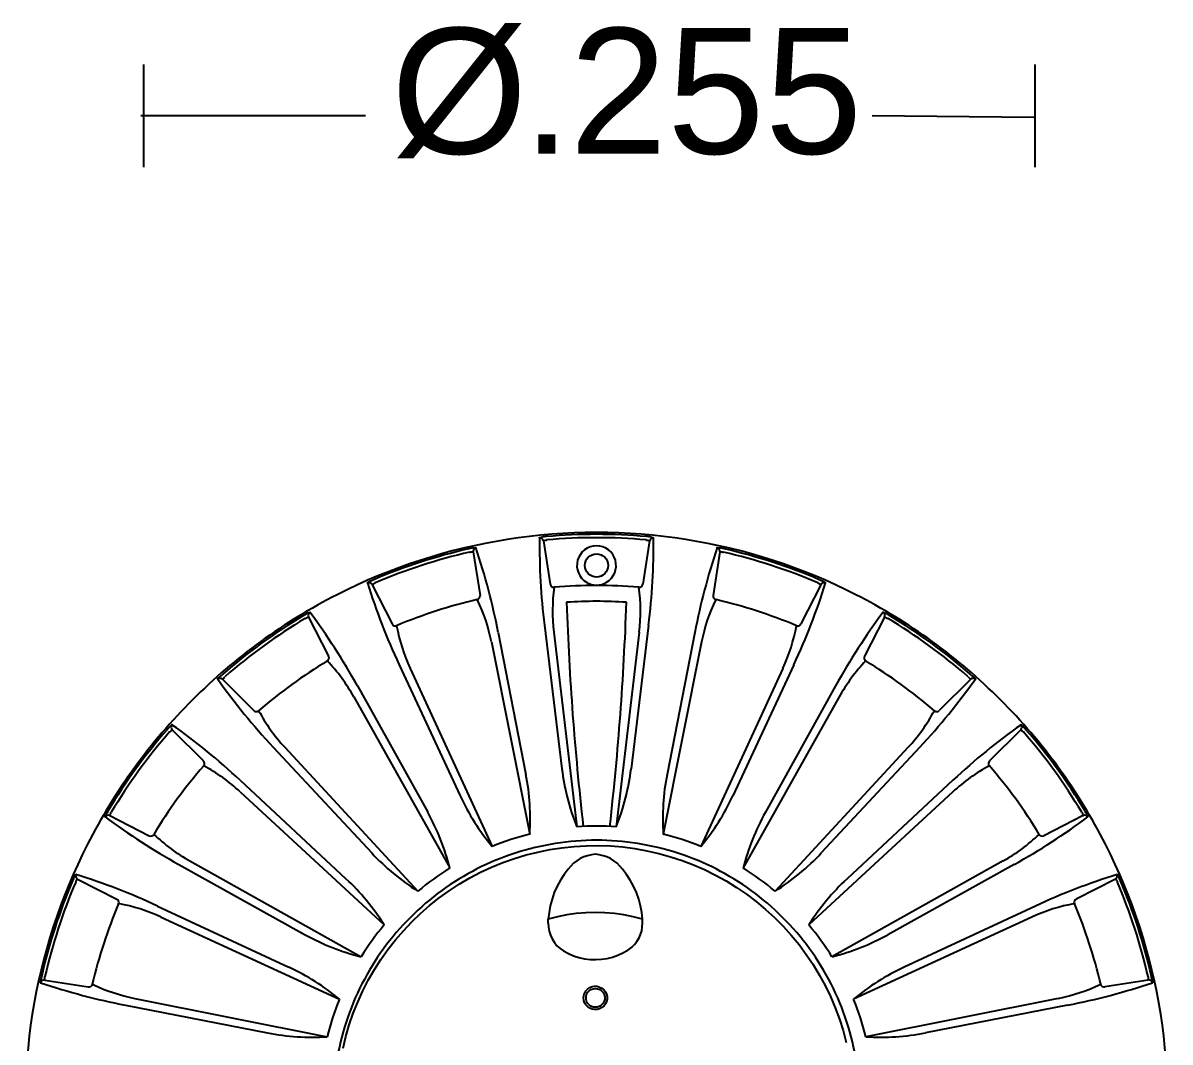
# Model space of a CAD drawing. Extents: x 4 to 131, y 0 to 280.
# Drawn here: x 16.1 to 102.3, y 47.5 to 124 of the extents above; entities that cross this region are included whole.
import ezdxf

# ---------------------------------------------------------------- set-up
doc = ezdxf.new("R2010")
doc.units = 0
doc.layers.add('LIVELLO_1', color=160, linetype='Continuous')
doc.styles.add('STD', font='txt')

# ---------------------------------------------------------------- blocks, each defined once
blk = doc.blocks.new('AI9-BLK1')
at = {"layer": 'LIVELLO_1', "color": 7}
for p, q in [((-40.574, -19.572), (-40.574, -27.273)), ((26.371, -19.572), (26.371, -27.273)), ((-40.773, -23.395), (-23.888, -23.385)), ((14.154, -23.385), (26.296, -23.518)), ((-2.426, -55.062), (-2.268, -55.093)), ((-2.268, -55.093), (-2.266, -55.097)), ((-2.266, -55.113), (-2.266, -55.097)), ((-15.778, -55.87), (-15.62, -55.847)), ((-15.62, -55.847), (-15.615, -55.855)), ((-15.61, -55.865), (-15.615, -55.855)), ((-10.539, -55.319), (-10.536, -55.339)), ((-10.536, -55.339), (-10.018, -58.611)), ((-2.554, -55.339), (-3.072, -58.611)), ((-2.549, -55.319), (-2.554, -55.339)), ((-15.819, -56.155), (-15.814, -56.175)), ((-15.814, -56.175), (-15.296, -59.444)), ((2.726, -56.175), (2.209, -59.444)), ((2.729, -56.155), (2.726, -56.175)), ((10.526, -58.417), (10.665, -58.49)), ((10.665, -58.49), (10.665, -58.5)), ((10.665, -58.515), (10.665, -58.5)), ((-23.415, -58.623), (-23.404, -58.641)), ((-23.404, -58.641), (-21.901, -61.591)), ((-9.729, -58.83), (-9.775, -58.928)), ((-3.358, -58.83), (-3.311, -58.928)), ((10.317, -58.641), (8.815, -61.591)), ((10.327, -58.623), (10.317, -58.641)), ((-15.502, -59.746), (-15.428, -59.822)), ((2.413, -59.746), (2.34, -59.822)), ((-28.229, -60.766), (-28.084, -60.695)), ((-28.177, -61.05), (-28.169, -61.07)), ((-28.169, -61.07), (-26.667, -64.015)), ((-28.084, -60.695), (-28.076, -60.703)), ((-28.069, -60.71), (-28.076, -60.703)), ((15.082, -61.07), (13.579, -64.015)), ((15.091, -61.05), (15.082, -61.07)), ((-21.561, -61.717), (-21.574, -61.82)), ((-10.458, -61.687), (-9.142, -72.467)), ((-2.631, -61.687), (-3.946, -72.467)), ((8.474, -61.717), (8.488, -61.82)), ((-13.925, -62.233), (-11.845, -72.892)), ((-9.755, -62.197), (-8.026, -76.823)), ((-3.332, -62.197), (-5.064, -76.823)), ((0.838, -62.233), (-1.245, -72.892)), ((-14.435, -62.943), (-11.562, -77.382)), ((1.348, -62.943), (-1.528, -77.382)), ((-26.765, -64.367), (-26.672, -64.415)), ((13.677, -64.367), (13.586, -64.415)), ((-21.37, -64.651), (-16.788, -74.497)), ((-20.543, -64.926), (-14.376, -78.298)), ((7.456, -64.926), (1.289, -78.298)), ((8.281, -64.651), (3.698, -74.497)), ((-34.641, -65.741), (-34.625, -65.757)), ((-34.625, -65.757), (-32.286, -68.095)), ((-24.5, -66.247), (-19.223, -75.738)), ((11.412, -66.247), (6.137, -75.738)), ((21.539, -65.757), (19.198, -68.095)), ((21.554, -65.741), (21.539, -65.757)), ((21.809, -65.608), (21.918, -65.721)), ((21.908, -65.741), (21.913, -65.731)), ((21.918, -65.721), (21.913, -65.731)), ((-24.768, -67.075), (-17.567, -79.921)), ((11.678, -67.075), (4.477, -79.921)), ((-31.922, -68.105), (-31.902, -68.21)), ((18.832, -68.105), (18.814, -68.21)), ((-38.556, -69.262), (-38.44, -69.159)), ((-38.44, -69.159), (-38.432, -69.159)), ((-38.422, -69.167), (-38.432, -69.159)), ((-38.419, -69.517), (-38.407, -69.534)), ((-38.407, -69.534), (-36.066, -71.872)), ((25.319, -69.534), (22.976, -71.872)), ((25.332, -69.517), (25.319, -69.534)), ((-30.832, -70.846), (-23.43, -78.794)), ((-29.963, -70.848), (-19.961, -81.666)), ((16.874, -70.848), (6.872, -81.666)), ((17.745, -70.846), (10.34, -78.794)), ((-36.051, -72.24), (-35.948, -72.26)), ((22.963, -72.24), (22.86, -72.26)), ((-33.316, -73.327), (-25.363, -80.729)), ((20.226, -73.327), (12.276, -80.729)), ((-33.311, -74.198), (-22.491, -84.193)), ((20.224, -74.198), (9.403, -84.193)), ((-43.117, -75.977), (-43.097, -75.987)), ((-43.097, -75.987), (-40.146, -77.493)), ((30.009, -75.987), (27.062, -77.493)), ((30.028, -75.977), (30.009, -75.987)), ((30.311, -75.93), (30.378, -76.073)), ((30.366, -76.088), (30.373, -76.081)), ((30.378, -76.073), (30.373, -76.081)), ((-39.799, -77.392), (-39.747, -77.487)), ((-11.562, -77.382), (-11.564, -77.369)), ((-8.026, -76.823), (-8.026, -76.803)), ((-5.064, -76.823), (-5.062, -76.803)), ((-1.528, -77.382), (-1.523, -77.369)), ((26.708, -77.392), (26.659, -77.487)), ((-14.376, -78.298), (-14.381, -78.28)), ((1.289, -78.298), (1.294, -78.28)), ((-37.917, -79.655), (-28.417, -84.93)), ((-37.087, -79.393), (-24.234, -86.589)), ((-17.567, -79.921), (-17.575, -79.909)), ((4.477, -79.921), (4.484, -79.909)), ((24, -79.393), (11.144, -86.589)), ((24.827, -79.655), (15.33, -84.93)), ((-45.752, -80.543), (-45.674, -80.4)), ((-45.674, -80.4), (-45.664, -80.405)), ((-45.654, -80.405), (-45.664, -80.405)), ((-45.543, -80.739), (-45.525, -80.75)), ((-45.525, -80.75), (-42.573, -82.25)), ((32.438, -80.75), (29.487, -82.25)), ((32.453, -80.739), (32.438, -80.75)), ((-19.961, -81.666), (-19.973, -81.648)), ((6.872, -81.666), (6.887, -81.648)), ((-42.45, -82.594), (-42.344, -82.582)), ((29.363, -82.594), (29.257, -82.582)), ((-39.512, -82.786), (-29.659, -87.369)), ((26.423, -82.786), (16.572, -87.369)), ((-39.239, -83.611), (-25.858, -89.777)), ((-22.491, -84.193), (-22.508, -84.18)), ((-10.178, -83.772), (-10.168, -83.77)), ((-10.17, -84.062), (-10.178, -83.772)), ((-3.095, -83.77), (-3.087, -83.772)), ((-3.095, -84.062), (-3.087, -83.772)), ((9.403, -84.193), (9.418, -84.18)), ((26.152, -83.611), (12.77, -89.777)), ((-24.234, -86.589), (-24.249, -86.574)), ((11.144, -86.589), (11.159, -86.574)), ((-48.012, -88.333), (-47.991, -88.338)), ((-47.991, -88.338), (-44.72, -88.854)), ((-44.42, -88.652), (-44.342, -88.723)), ((31.332, -88.652), (31.255, -88.723)), ((34.905, -88.338), (31.634, -88.854)), ((34.922, -88.333), (34.905, -88.338)), ((35.208, -88.373), (35.229, -88.529)), ((35.21, -88.547), (35.222, -88.539)), ((35.229, -88.529), (35.222, -88.539)), ((-41.929, -90.223), (-31.265, -92.304)), ((-41.223, -89.714), (-26.773, -92.594)), ((-25.858, -89.777), (-25.873, -89.767)), ((12.77, -89.777), (12.786, -89.767)), ((28.134, -89.714), (13.682, -92.594)), ((28.843, -90.223), (18.178, -92.304)), ((-26.773, -92.594), (-26.79, -92.586)), ((13.682, -92.594), (13.704, -92.586))]:
    blk.add_line(p, q, dxfattribs=at)
for points in [[(-10.822, -55.097), (-10.819, -55.093), (-10.665, -55.062)], [(-10.539, -55.319), (-10.539, -55.319), (-10.536, -55.319), (-10.531, -55.319), (-10.515, -55.319), (-10.49, -55.319), (-10.458, -55.311)], [(-10.458, -55.311), (-10.417, -55.304), (-10.374, -55.294), (-10.327, -55.284), (-10.276, -55.271)], [(-2.812, -55.271), (-2.763, -55.284), (-2.716, -55.294), (-2.67, -55.304), (-2.631, -55.311)], [(-2.631, -55.311), (-2.598, -55.319), (-2.574, -55.319), (-2.556, -55.319), (-2.554, -55.319), (-2.551, -55.319), (-2.549, -55.319)], [(2.526, -55.855), (2.531, -55.847), (2.691, -55.87)], [(-16.082, -56.192), (-16.031, -56.185), (-15.981, -56.182), (-15.937, -56.175), (-15.9, -56.172)], [(-15.9, -56.172), (-15.866, -56.165), (-15.839, -56.165), (-15.824, -56.16), (-15.822, -56.16), (-15.819, -56.16), (-15.819, -56.155)], [(2.729, -56.155), (2.729, -56.155), (2.731, -56.16), (2.735, -56.16), (2.753, -56.165), (2.776, -56.165), (2.812, -56.172)], [(2.812, -56.172), (2.849, -56.175), (2.894, -56.182), (2.94, -56.185), (2.992, -56.192)], [(-23.755, -58.5), (-23.755, -58.49), (-23.615, -58.417)], [(-23.415, -58.623), (-23.415, -58.623), (-23.411, -58.623), (-23.409, -58.623), (-23.394, -58.619), (-23.368, -58.603), (-23.342, -58.591)], [(-23.342, -58.591), (-23.306, -58.568), (-23.265, -58.548), (-23.224, -58.52), (-23.18, -58.5)], [(10.093, -58.5), (10.136, -58.52), (10.178, -58.548), (10.217, -58.568), (10.253, -58.591)], [(10.253, -58.591), (10.283, -58.603), (10.304, -58.619), (10.32, -58.623), (10.322, -58.623), (10.325, -58.623), (10.327, -58.623)], [(-28.417, -61.166), (-28.371, -61.143), (-28.327, -61.123), (-28.285, -61.103), (-28.25, -61.09)], [(-28.25, -61.09), (-28.218, -61.075), (-28.198, -61.063), (-28.182, -61.055), (-28.18, -61.052), (-28.177, -61.05)], [(14.99, -60.703), (14.998, -60.695), (15.142, -60.766)], [(15.091, -61.05), (15.091, -61.05), (15.091, -61.052), (15.093, -61.052), (15.096, -61.055), (15.111, -61.063), (15.131, -61.075), (15.162, -61.09)], [(15.162, -61.09), (15.199, -61.103), (15.239, -61.123), (15.283, -61.143), (15.33, -61.166)], [(-34.999, -65.731), (-35.004, -65.721), (-34.896, -65.608)], [(-34.641, -65.741), (-34.641, -65.741), (-34.639, -65.741), (-34.633, -65.736), (-34.62, -65.731), (-34.603, -65.711), (-34.579, -65.691)], [(-34.579, -65.691), (-34.553, -65.658), (-34.522, -65.628), (-34.489, -65.588), (-34.458, -65.55)], [(21.369, -65.55), (21.402, -65.588), (21.436, -65.628), (21.466, -65.658), (21.492, -65.691)], [(21.492, -65.691), (21.515, -65.711), (21.534, -65.731), (21.546, -65.736), (21.549, -65.741), (21.551, -65.741), (21.554, -65.741)], [(-38.613, -69.703), (-38.574, -69.67), (-38.538, -69.637), (-38.505, -69.607), (-38.476, -69.58)], [(-38.476, -69.58), (-38.453, -69.56), (-38.435, -69.539), (-38.424, -69.524), (-38.422, -69.524), (-38.419, -69.522), (-38.419, -69.517)], [(25.332, -69.517), (25.332, -69.522), (25.334, -69.524), (25.346, -69.539), (25.366, -69.56), (25.386, -69.58)], [(25.346, -69.159), (25.353, -69.159), (25.469, -69.262)], [(25.386, -69.58), (25.417, -69.607), (25.449, -69.637), (25.484, -69.67), (25.526, -69.703)], [(-43.074, -75.91), (-43.058, -75.874), (-43.038, -75.831), (-43.02, -75.789), (-42.999, -75.738)], [(29.913, -75.738), (29.933, -75.789), (29.95, -75.831), (29.969, -75.874), (29.987, -75.91)], [(-43.461, -76.081), (-43.468, -76.073), (-43.401, -75.93)], [(-43.117, -75.977), (-43.117, -75.977), (-43.115, -75.977), (-43.112, -75.977), (-43.102, -75.962), (-43.089, -75.935), (-43.074, -75.91)], [(29.987, -75.91), (30.002, -75.935), (30.016, -75.962), (30.023, -75.977), (30.026, -75.977), (30.028, -75.977)], [(-25.582, -93.465), (-25.368, -92.576), (-25.115, -91.698), (-24.817, -90.837), (-24.481, -89.991), (-24.102, -89.156), (-23.688, -88.348), (-23.231, -87.555), (-22.739, -86.787), (-22.208, -86.04), (-21.649, -85.325), (-21.05, -84.63), (-20.428, -83.968), (-19.766, -83.339), (-19.077, -82.73), (-18.357, -82.171), (-17.619, -81.631), (-16.852, -81.13), (-16.062, -80.669), (-15.246, -80.246), (-14.42, -79.866), (-13.574, -79.511), (-12.711, -79.207), (-11.837, -78.942), (-10.945, -78.721), (-10.049, -78.535), (-9.144, -78.399), (-8.234, -78.298), (-7.32, -78.248), (-6.405, -78.237), (-5.49, -78.268), (-4.577, -78.343), (-3.668, -78.462), (-2.765, -78.62), (-1.873, -78.821), (-0.99, -79.071), (-0.121, -79.357), (0.734, -79.682), (1.575, -80.045), (2.394, -80.452), (3.196, -80.895), (3.972, -81.384), (4.727, -81.895), (5.456, -82.448), (6.159, -83.032), (6.83, -83.649), (7.474, -84.293), (8.087, -84.973), (8.668, -85.68), (9.214, -86.41), (9.725, -87.17), (10.193, -87.948), (10.634, -88.756), (11.031, -89.574), (11.387, -90.417), (11.704, -91.265), (11.982, -92.133), (12.216, -93.019)], [(-6.634, -78.894), (-6.933, -78.925), (-7.221, -78.995), (-7.505, -79.091), (-7.778, -79.219), (-8.028, -79.375), (-8.262, -79.559), (-8.476, -79.773), (-8.662, -80.004)], [(-4.603, -80.004), (-4.789, -79.773), (-5.003, -79.559), (-5.234, -79.375), (-5.49, -79.219), (-5.76, -79.091), (-6.041, -78.995), (-6.334, -78.925), (-6.634, -78.894)], [(-8.662, -80.004), (-8.979, -80.41), (-9.26, -80.843), (-9.507, -81.296), (-9.716, -81.764), (-9.887, -82.254), (-10.023, -82.751), (-10.113, -83.259), (-10.168, -83.77)], [(-3.095, -83.77), (-3.152, -83.259), (-3.245, -82.751), (-3.373, -82.254), (-3.549, -81.764), (-3.759, -81.296), (-4.005, -80.843), (-4.288, -80.41), (-4.603, -80.004)], [(-45.667, -80.976), (-45.64, -80.933), (-45.618, -80.885), (-45.595, -80.853), (-45.576, -80.812)], [(-45.576, -80.812), (-45.561, -80.782), (-45.548, -80.762), (-45.543, -80.75), (-45.543, -80.747), (-45.543, -80.742), (-45.543, -80.739)], [(32.453, -80.739), (32.453, -80.739), (32.453, -80.742), (32.456, -80.75), (32.461, -80.762), (32.473, -80.782), (32.49, -80.812)], [(32.49, -80.812), (32.507, -80.853), (32.53, -80.885), (32.554, -80.933), (32.579, -80.976)], [(32.577, -80.405), (32.587, -80.4), (32.662, -80.543)], [(-3.095, -83.77), (-3.791, -83.586), (-4.494, -83.447), (-5.2, -83.349), (-5.918, -83.291), (-6.634, -83.266), (-7.35, -83.291), (-8.065, -83.349), (-8.773, -83.447), (-9.474, -83.586), (-10.168, -83.77)], [(-10.17, -84.062), (-10.155, -84.371), (-10.103, -84.676), (-10.005, -84.97), (-9.878, -85.25), (-9.711, -85.516), (-9.513, -85.756), (-9.28, -85.964), (-9.026, -86.133), (-8.655, -86.344), (-8.262, -86.513), (-7.861, -86.641), (-7.446, -86.734), (-7.025, -86.787), (-6.6, -86.803), (-6.174, -86.772), (-5.755, -86.712), (-5.343, -86.611), (-4.94, -86.47), (-4.556, -86.294), (-4.187, -86.088), (-3.84, -85.839)], [(-4.123, -86.04), (-3.889, -85.871), (-3.683, -85.66), (-3.503, -85.438), (-3.351, -85.179), (-3.235, -84.92), (-3.152, -84.64), (-3.105, -84.351), (-3.095, -84.062)], [(-48.308, -88.539), (-48.316, -88.529), (-48.296, -88.373)], [(-48.012, -88.333), (-48.012, -88.333), (-48.01, -88.333), (-48.007, -88.333), (-48.004, -88.31), (-47.999, -88.29), (-47.994, -88.255)], [(-47.994, -88.255), (-47.988, -88.212), (-47.983, -88.172), (-47.981, -88.126), (-47.976, -88.068)], [(34.886, -88.068), (34.891, -88.126), (34.893, -88.172), (34.9, -88.212), (34.905, -88.255)], [(34.905, -88.255), (34.912, -88.29), (34.917, -88.31), (34.92, -88.333), (34.922, -88.333)], [(-7.517, -89.677), (-7.495, -89.49), (-7.435, -89.307), (-7.335, -89.143), (-7.206, -89.01), (-7.049, -88.902), (-6.868, -88.829), (-6.683, -88.796), (-6.492, -88.808), (-6.309, -88.861), (-6.137, -88.949), (-5.989, -89.075), (-5.874, -89.224), (-5.796, -89.397), (-5.753, -89.584), (-5.753, -89.777), (-5.796, -89.956), (-5.874, -90.135), (-5.989, -90.288), (-6.137, -90.407), (-6.309, -90.497), (-6.492, -90.545), (-6.683, -90.56), (-6.868, -90.527), (-7.049, -90.454), (-7.206, -90.351), (-7.335, -90.211), (-7.435, -90.047), (-7.495, -89.868), (-7.517, -89.677)], [(-6.634, -90.384), (-6.804, -90.367), (-6.961, -90.301), (-7.103, -90.211), (-7.214, -90.077), (-7.293, -89.928), (-7.332, -89.767), (-7.332, -89.591), (-7.293, -89.43), (-7.214, -89.277), (-7.103, -89.151), (-6.961, -89.058), (-6.804, -88.997), (-6.634, -88.98), (-6.464, -88.997), (-6.304, -89.058), (-6.164, -89.151), (-6.051, -89.277), (-5.972, -89.43), (-5.93, -89.591), (-5.93, -89.767), (-5.972, -89.928), (-6.051, -90.077), (-6.164, -90.211), (-6.304, -90.301), (-6.464, -90.367), (-6.634, -90.384)]]:
    blk.add_lwpolyline(points, dxfattribs=at)
blk.add_circle((-6.544, -57.192), 0.871, dxfattribs=at)
for points, knots in [([(0.168, -55.241), (-4.281, -54.541), (-8.808, -54.541), (-13.257, -55.241), (-17.703, -55.948), (-22.009, -57.343), (-26.023, -59.389)], [0, 0, 0, 0, 1, 1, 1, 2, 2, 2, 2]), ([(-10.539, -55.319), (-10.554, -55.259), (-10.59, -55.201), (-10.642, -55.16), (-10.696, -55.123), (-10.76, -55.105), (-10.824, -55.113), (-10.824, -55.113), (-10.822, -55.097), (-10.822, -55.097)], [0, 0, 0, 0, 1, 1, 1, 2, 2, 2, 3, 3, 3, 3]), ([(-5.791, -58.457), (-5.224, -58.118), (-4.951, -57.441), (-5.126, -56.807), (-5.304, -56.165), (-5.881, -55.724), (-6.543, -55.724), (-7.206, -55.724), (-7.785, -56.165), (-7.961, -56.807), (-8.136, -57.441), (-7.866, -58.118), (-7.296, -58.457)], [0, 0, 0, 0, 1, 1, 1, 2, 2, 2, 3, 3, 3, 4, 4, 4, 4]), ([(23.796, -67.282), (20.61, -64.095), (16.948, -61.433), (12.935, -59.389), (8.923, -57.343), (4.617, -55.948), (0.168, -55.241)], [0, 0, 0, 0, 1, 1, 1, 2, 2, 2, 2]), ([(2.729, -56.155), (2.735, -56.089), (2.716, -56.029), (2.68, -55.973), (2.642, -55.918), (2.586, -55.883), (2.521, -55.865), (2.521, -55.865), (2.526, -55.855), (2.526, -55.855)], [0, 0, 0, 0, 1, 1, 1, 2, 2, 2, 3, 3, 3, 3]), ([(-23.415, -58.623), (-23.45, -58.568), (-23.502, -58.528), (-23.564, -58.508), (-23.625, -58.48), (-23.693, -58.488), (-23.752, -58.515), (-23.752, -58.515), (-23.755, -58.5), (-23.755, -58.5)], [0, 0, 0, 0, 1, 1, 1, 2, 2, 2, 3, 3, 3, 3]), ([(-26.023, -59.389), (-30.036, -61.433), (-33.7, -64.095), (-36.883, -67.282), (-40.069, -70.46), (-42.731, -74.125), (-44.775, -78.134)], [0, 0, 0, 0, 1, 1, 1, 2, 2, 2, 2]), ([(15.091, -61.05), (15.116, -60.99), (15.118, -60.924), (15.101, -60.863), (15.079, -60.801), (15.036, -60.745), (14.98, -60.71), (14.98, -60.71), (14.99, -60.703), (14.99, -60.703)], [0, 0, 0, 0, 1, 1, 1, 2, 2, 2, 3, 3, 3, 3]), ([(-34.641, -65.741), (-34.691, -65.701), (-34.752, -65.676), (-34.816, -65.676), (-34.883, -65.676), (-34.945, -65.696), (-34.996, -65.741), (-34.996, -65.741), (-34.999, -65.731), (-34.999, -65.731)], [0, 0, 0, 0, 1, 1, 1, 2, 2, 2, 3, 3, 3, 3]), ([(35.835, -90.892), (35.131, -86.45), (33.732, -82.144), (31.686, -78.134), (29.644, -74.125), (26.982, -70.46), (23.796, -67.282)], [0, 0, 0, 0, 1, 1, 1, 2, 2, 2, 2]), ([(25.332, -69.517), (25.376, -69.469), (25.4, -69.406), (25.402, -69.346), (25.402, -69.277), (25.376, -69.217), (25.334, -69.167), (25.334, -69.167), (25.346, -69.159), (25.346, -69.159)], [0, 0, 0, 0, 1, 1, 1, 2, 2, 2, 3, 3, 3, 3]), ([(-43.117, -75.977), (-43.175, -75.955), (-43.242, -75.95), (-43.303, -75.97), (-43.365, -75.993), (-43.422, -76.033), (-43.453, -76.088), (-43.453, -76.088), (-43.461, -76.081), (-43.461, -76.081)], [0, 0, 0, 0, 1, 1, 1, 2, 2, 2, 3, 3, 3, 3]), ([(-44.775, -78.134), (-46.818, -82.144), (-48.218, -86.45), (-48.925, -90.892), (-49.628, -95.342), (-49.628, -99.865), (-48.925, -104.312)], [0, 0, 0, 0, 1, 1, 1, 2, 2, 2, 2]), ([(32.453, -80.739), (32.51, -80.709), (32.552, -80.656), (32.572, -80.596), (32.595, -80.533), (32.593, -80.46), (32.566, -80.405), (32.566, -80.405), (32.577, -80.405), (32.577, -80.405)], [0, 0, 0, 0, 1, 1, 1, 2, 2, 2, 3, 3, 3, 3]), ([(-48.012, -88.333), (-48.077, -88.333), (-48.141, -88.345), (-48.192, -88.383), (-48.246, -88.418), (-48.286, -88.476), (-48.298, -88.547), (-48.298, -88.547), (-48.308, -88.539), (-48.308, -88.539)], [0, 0, 0, 0, 1, 1, 1, 2, 2, 2, 3, 3, 3, 3]), ([(12.986, -100.696), (13.311, -98.647), (13.311, -96.561), (12.986, -94.514), (12.662, -92.463), (12.018, -90.48), (11.075, -88.63)], [0, 0, 0, 0, 1, 1, 1, 2, 2, 2, 2]), ([(31.686, -117.073), (33.732, -113.066), (35.131, -108.762), (35.835, -104.312), (36.538, -99.865), (36.538, -95.342), (35.835, -90.892)], [0, 0, 0, 0, 1, 1, 1, 2, 2, 2, 2])]:
    blk.add_open_spline(points, degree=3, knots=knots, dxfattribs=at)
for points in [[(-10.822, -55.097), (-10.847, -57.343), (-10.729, -59.459), (-10.458, -61.687)], [(-10.298, -55.02), (-10.438, -55.03), (-10.525, -55.045), (-10.665, -55.062)], [(-2.788, -55.02), (-5.299, -54.8), (-7.792, -54.8), (-10.298, -55.02)], [(-2.812, -55.271), (-5.304, -55.052), (-7.783, -55.052), (-10.276, -55.271)], [(-2.426, -55.062), (-2.564, -55.045), (-2.65, -55.03), (-2.788, -55.02)], [(-2.631, -61.687), (-2.358, -59.459), (-2.239, -57.343), (-2.266, -55.097)], [(-2.266, -55.113), (-2.327, -55.105), (-2.394, -55.123), (-2.446, -55.16)], [(-16.139, -55.946), (-18.593, -56.51), (-20.961, -57.28), (-23.28, -58.264)], [(-15.778, -55.87), (-15.917, -55.898), (-16.002, -55.91), (-16.139, -55.946)], [(-15.77, -55.973), (-15.806, -56.029), (-15.824, -56.089), (-15.819, -56.155)], [(-15.61, -55.865), (-15.672, -55.883), (-15.729, -55.918), (-15.77, -55.973)], [(-13.925, -62.233), (-14.356, -60.036), (-14.899, -57.984), (-15.615, -55.855)], [(-2.446, -55.16), (-2.497, -55.201), (-2.534, -55.259), (-2.549, -55.319)], [(2.526, -55.855), (1.809, -57.984), (1.268, -60.036), (0.838, -62.233)], [(3.049, -55.946), (2.915, -55.91), (2.827, -55.898), (2.691, -55.87)], [(10.19, -58.264), (7.873, -57.28), (5.503, -56.51), (3.049, -55.946)], [(-16.082, -56.192), (-18.52, -56.753), (-20.878, -57.519), (-23.18, -58.5)], [(10.093, -58.5), (7.789, -57.519), (5.433, -56.753), (2.992, -56.192)], [(-23.755, -58.5), (-23.082, -60.642), (-22.319, -62.618), (-21.37, -64.651)], [(-23.28, -58.264), (-23.409, -58.322), (-23.487, -58.354), (-23.615, -58.417)], [(-7.296, -58.455), (-6.835, -58.737), (-6.253, -58.737), (-5.791, -58.455)], [(8.281, -64.651), (9.229, -62.618), (9.995, -60.642), (10.665, -58.5)], [(10.526, -58.417), (10.402, -58.354), (10.32, -58.322), (10.19, -58.264)], [(10.475, -58.508), (10.412, -58.528), (10.361, -58.568), (10.327, -58.623)], [(10.665, -58.515), (10.603, -58.488), (10.536, -58.48), (10.475, -58.508)], [(-15.502, -59.746), (-15.364, -59.711), (-15.276, -59.583), (-15.296, -59.444)], [(-10.018, -58.611), (-9.995, -58.747), (-9.871, -58.845), (-9.729, -58.83)], [(-9.729, -58.83), (-9.878, -59.953), (-9.887, -61.075), (-9.755, -62.197)], [(-3.358, -58.83), (-5.497, -58.659), (-7.59, -58.659), (-9.729, -58.83)], [(-3.358, -58.83), (-3.218, -58.845), (-3.092, -58.747), (-3.072, -58.611)], [(-3.332, -62.197), (-3.201, -61.075), (-3.208, -59.953), (-3.358, -58.83)], [(2.209, -59.444), (2.188, -59.583), (2.276, -59.711), (2.413, -59.746)], [(-15.502, -59.746), (-17.59, -60.242), (-19.579, -60.886), (-21.561, -61.717)], [(-14.435, -62.943), (-14.656, -61.833), (-15.013, -60.766), (-15.502, -59.746)], [(-4.291, -59.96), (-5.832, -59.862), (-7.258, -59.862), (-8.798, -59.96)], [(-8.798, -59.96), (-8.582, -65.819), (-8.198, -70.969), (-7.546, -76.795)], [(-5.541, -76.795), (-4.888, -70.969), (-4.504, -65.819), (-4.291, -59.96)], [(2.413, -59.746), (1.925, -60.766), (1.568, -61.833), (1.348, -62.943)], [(8.474, -61.717), (6.492, -60.886), (4.5, -60.242), (2.413, -59.746)], [(-28.546, -60.949), (-30.705, -62.24), (-32.724, -63.705), (-34.623, -65.359)], [(-28.417, -61.166), (-30.564, -62.454), (-32.569, -63.907), (-34.458, -65.55)], [(-28.229, -60.766), (-28.352, -60.836), (-28.427, -60.876), (-28.546, -60.949)], [(-28.187, -60.863), (-28.206, -60.924), (-28.203, -60.99), (-28.177, -61.05)], [(-28.069, -60.71), (-28.125, -60.745), (-28.169, -60.801), (-28.187, -60.863)], [(-24.5, -66.247), (-25.59, -64.287), (-26.739, -62.502), (-28.076, -60.703)], [(14.99, -60.703), (13.652, -62.502), (12.502, -64.287), (11.412, -66.247)], [(15.462, -60.949), (15.34, -60.876), (15.266, -60.836), (15.142, -60.766)], [(21.369, -65.55), (19.479, -63.907), (17.474, -62.454), (15.33, -61.166)], [(21.534, -65.359), (19.636, -63.705), (17.619, -62.24), (15.458, -60.949)], [(-21.901, -61.591), (-21.837, -61.717), (-21.69, -61.77), (-21.561, -61.717)], [(-21.561, -61.717), (-21.358, -62.824), (-21.018, -63.899), (-20.543, -64.926)], [(7.456, -64.926), (7.928, -63.899), (8.271, -62.824), (8.474, -61.717)], [(8.474, -61.717), (8.603, -61.77), (8.751, -61.717), (8.815, -61.591)], [(-26.765, -64.367), (-28.6, -65.485), (-30.294, -66.708), (-31.922, -68.105)], [(-26.765, -64.367), (-26.647, -64.292), (-26.603, -64.138), (-26.664, -64.015)], [(-24.768, -67.075), (-25.316, -66.089), (-25.986, -65.183), (-26.765, -64.367)], [(13.677, -64.367), (12.9, -65.183), (12.231, -66.089), (11.678, -67.075)], [(13.577, -64.015), (13.513, -64.138), (13.559, -64.292), (13.677, -64.367)], [(18.832, -68.105), (17.204, -66.708), (15.512, -65.485), (13.677, -64.367)], [(-34.623, -65.359), (-34.728, -65.452), (-34.793, -65.51), (-34.896, -65.608)], [(21.809, -65.608), (21.706, -65.51), (21.642, -65.452), (21.534, -65.359)], [(-34.999, -65.731), (-33.7, -67.559), (-32.36, -69.2), (-30.832, -70.846)], [(17.745, -70.846), (19.274, -69.2), (20.613, -67.559), (21.913, -65.731)], [(21.729, -65.676), (21.662, -65.676), (21.601, -65.701), (21.554, -65.741)], [(21.908, -65.741), (21.858, -65.696), (21.797, -65.676), (21.729, -65.676)], [(-32.286, -68.095), (-32.185, -68.195), (-32.028, -68.2), (-31.922, -68.105)], [(-31.922, -68.105), (-31.383, -69.106), (-30.729, -70.017), (-29.963, -70.848)], [(16.874, -70.848), (17.639, -70.017), (18.296, -69.106), (18.832, -68.105)], [(18.832, -68.105), (18.94, -68.2), (19.098, -68.195), (19.198, -68.095)], [(-38.803, -69.539), (-40.458, -71.432), (-41.922, -73.453), (-43.215, -75.613)], [(-38.613, -69.703), (-40.254, -71.59), (-41.71, -73.594), (-42.999, -75.738)], [(-38.556, -69.262), (-38.651, -69.366), (-38.71, -69.429), (-38.803, -69.539)], [(-38.422, -69.167), (-38.466, -69.217), (-38.489, -69.277), (-38.489, -69.346)], [(-38.489, -69.346), (-38.486, -69.406), (-38.463, -69.469), (-38.419, -69.517)], [(-33.316, -73.327), (-34.957, -71.8), (-36.6, -70.46), (-38.432, -69.159)], [(25.346, -69.159), (23.516, -70.46), (21.871, -71.8), (20.226, -73.327)], [(25.717, -69.539), (25.624, -69.429), (25.567, -69.366), (25.469, -69.262)], [(29.913, -75.738), (28.624, -73.594), (27.168, -71.59), (25.526, -69.703)], [(30.129, -75.613), (28.835, -73.453), (27.368, -71.432), (25.717, -69.539)], [(-36.051, -72.24), (-37.453, -73.863), (-38.682, -75.557), (-39.799, -77.392)], [(-36.051, -72.24), (-35.96, -72.137), (-35.965, -71.976), (-36.066, -71.872)], [(-33.311, -74.198), (-34.141, -73.43), (-35.058, -72.776), (-36.051, -72.24)], [(22.963, -72.24), (21.969, -72.776), (21.054, -73.43), (20.224, -74.198)], [(22.976, -71.872), (22.877, -71.976), (22.871, -72.137), (22.963, -72.24)], [(26.708, -77.392), (25.592, -75.557), (24.365, -73.863), (22.963, -72.24)], [(-11.562, -77.382), (-11.459, -75.874), (-11.557, -74.382), (-11.845, -72.892)], [(-9.142, -72.467), (-8.958, -73.967), (-8.587, -75.419), (-8.026, -76.823)], [(-5.064, -76.823), (-4.499, -75.419), (-4.128, -73.967), (-3.946, -72.467)], [(-1.245, -72.892), (-1.533, -74.382), (-1.629, -75.874), (-1.528, -77.382)], [(-16.788, -74.497), (-16.146, -75.874), (-15.347, -77.133), (-14.376, -78.298)], [(1.289, -78.298), (2.258, -77.133), (3.06, -75.874), (3.698, -74.497)], [(-43.215, -75.613), (-43.288, -75.728), (-43.334, -75.806), (-43.401, -75.93)], [(-17.567, -79.921), (-17.938, -78.457), (-18.489, -77.062), (-19.223, -75.738)], [(6.137, -75.738), (5.402, -77.067), (4.848, -78.457), (4.477, -79.921)], [(30.311, -75.93), (30.245, -75.806), (30.201, -75.728), (30.129, -75.613)], [(-43.461, -76.081), (-41.659, -77.417), (-39.878, -78.567), (-37.917, -79.655)], [(24.827, -79.655), (26.791, -78.567), (28.572, -77.417), (30.373, -76.081)], [(30.216, -75.97), (30.154, -75.95), (30.087, -75.955), (30.028, -75.977)], [(30.366, -76.088), (30.331, -76.033), (30.281, -75.993), (30.216, -75.97)], [(-40.146, -77.493), (-40.023, -77.553), (-39.87, -77.513), (-39.799, -77.392)], [(-39.799, -77.392), (-38.978, -78.167), (-38.071, -78.839), (-37.087, -79.393)], [(-11.562, -77.382), (-12.526, -77.624), (-13.453, -77.928), (-14.376, -78.298)], [(-5.064, -76.823), (-6.056, -76.755), (-7.03, -76.755), (-8.026, -76.823)], [(1.289, -78.298), (0.363, -77.928), (-0.562, -77.624), (-1.528, -77.382)], [(24, -79.393), (24.985, -78.839), (25.892, -78.167), (26.708, -77.392)], [(26.708, -77.392), (26.78, -77.513), (26.935, -77.553), (27.062, -77.493)], [(-9.639, -78.084), (-11.685, -78.404), (-13.672, -79.048), (-15.523, -79.992)], [(-3.451, -78.084), (-5.5, -77.754), (-7.588, -77.754), (-9.639, -78.084)], [(2.433, -79.992), (0.585, -79.048), (-1.399, -78.404), (-3.451, -78.084)], [(-23.43, -78.794), (-22.397, -79.901), (-21.242, -80.853), (-19.961, -81.666)], [(6.872, -81.666), (8.154, -80.853), (9.307, -79.901), (10.34, -78.794)], [(-15.523, -79.992), (-17.371, -80.936), (-19.058, -82.161), (-20.526, -83.629)], [(-17.567, -79.921), (-18.409, -80.45), (-19.198, -81.026), (-19.961, -81.666)], [(7.438, -83.629), (5.972, -82.161), (4.283, -80.936), (2.433, -79.992)], [(6.872, -81.666), (6.11, -81.026), (5.323, -80.45), (4.477, -79.921)], [(-45.901, -80.873), (-46.886, -83.196), (-47.656, -85.564), (-48.221, -88.016)], [(-45.667, -80.976), (-46.648, -83.279), (-47.413, -85.63), (-47.976, -88.068)], [(-45.752, -80.543), (-45.812, -80.666), (-45.847, -80.75), (-45.901, -80.873)], [(-45.654, -80.405), (-45.679, -80.46), (-45.682, -80.533), (-45.662, -80.596)], [(-39.512, -82.786), (-41.545, -81.837), (-43.522, -81.074), (-45.664, -80.405)], [(-45.662, -80.596), (-45.64, -80.656), (-45.598, -80.709), (-45.543, -80.739)], [(-22.491, -84.193), (-23.301, -82.911), (-24.254, -81.761), (-25.363, -80.729)], [(12.276, -80.729), (11.168, -81.761), (10.212, -82.911), (9.403, -84.193)], [(32.577, -80.405), (30.435, -81.074), (28.456, -81.837), (26.423, -82.786)], [(34.888, -88.068), (34.325, -85.63), (33.559, -83.279), (32.579, -80.976)], [(32.814, -80.873), (32.76, -80.75), (32.724, -80.666), (32.662, -80.543)], [(35.134, -88.016), (34.569, -85.564), (33.798, -83.196), (32.814, -80.873)], [(-42.45, -82.594), (-43.277, -84.573), (-43.924, -86.561), (-44.42, -88.652)], [(-42.45, -82.594), (-42.396, -82.464), (-42.45, -82.32), (-42.573, -82.25)], [(-39.239, -83.611), (-40.264, -83.138), (-41.336, -82.796), (-42.45, -82.594)], [(29.363, -82.594), (28.25, -82.796), (27.178, -83.138), (26.152, -83.611)], [(29.487, -82.25), (29.363, -82.32), (29.306, -82.464), (29.363, -82.594)], [(31.332, -88.652), (30.835, -86.561), (30.191, -84.573), (29.363, -82.594)], [(-22.491, -84.193), (-23.133, -84.958), (-23.706, -85.741), (-24.234, -86.589)], [(-20.526, -83.629), (-21.994, -85.094), (-23.221, -86.782), (-24.164, -88.63)], [(11.075, -88.63), (10.134, -86.782), (8.907, -85.094), (7.438, -83.629)], [(11.144, -86.589), (10.618, -85.741), (10.044, -84.958), (9.403, -84.193)], [(-28.417, -84.93), (-27.095, -85.667), (-25.7, -86.216), (-24.234, -86.589)], [(11.144, -86.589), (12.613, -86.216), (14.005, -85.667), (15.33, -84.93)], [(-25.858, -89.777), (-27.023, -88.806), (-28.288, -88.008), (-29.659, -87.369)], [(16.572, -87.369), (15.199, -88.008), (13.933, -88.806), (12.77, -89.777)], [(-48.308, -88.539), (-46.179, -89.254), (-44.13, -89.797), (-41.929, -90.223)], [(-48.221, -88.016), (-48.254, -88.152), (-48.269, -88.235), (-48.296, -88.373)], [(-44.72, -88.854), (-44.585, -88.877), (-44.45, -88.786), (-44.42, -88.652)], [(-44.42, -88.652), (-43.401, -89.136), (-42.332, -89.493), (-41.223, -89.714)], [(-24.164, -88.63), (-25.105, -90.48), (-25.75, -92.463), (-26.074, -94.514)], [(28.134, -89.714), (29.244, -89.493), (30.311, -89.136), (31.332, -88.652)], [(28.843, -90.223), (31.044, -89.797), (33.093, -89.254), (35.222, -88.539)], [(31.33, -88.652), (31.363, -88.786), (31.494, -88.877), (31.634, -88.854)], [(35.105, -88.383), (35.051, -88.345), (34.989, -88.333), (34.922, -88.333)], [(35.21, -88.547), (35.195, -88.476), (35.159, -88.418), (35.105, -88.383)], [(35.208, -88.373), (35.183, -88.235), (35.164, -88.152), (35.134, -88.016)], [(-25.858, -89.777), (-26.231, -90.696), (-26.533, -91.622), (-26.773, -92.594)], [(13.682, -92.594), (13.446, -91.622), (13.144, -90.696), (12.77, -89.777)], [(-31.265, -92.304), (-29.78, -92.594), (-28.283, -92.69), (-26.773, -92.594)], [(13.682, -92.594), (15.196, -92.69), (16.69, -92.594), (18.178, -92.304)]]:
    blk.add_open_spline(points, degree=3, dxfattribs=at)
at = {"layer": 'LIVELLO_1', "color": 7, "char_height": 9.44388, "attachment_point": 1, "style": 'STD'}
for s, insert in [('\\fArial|b0|i0;\\H9.4439;\\C7;Ø', (-21.987, -16.821)), ('\\fArial|b0|i0;\\H9.4439;\\C7;255', (-8.579, -16.821)), ('\\fArial|b0|i0;\\H9.4439;\\C7;.', (-12.109, -16.821))]:
    blk.add_mtext(s, dxfattribs=dict(at, insert=insert))

msp = doc.modelspace()

# ---------------------------------------------------------------- block references
at = {"layer": 'LIVELLO_1', "color": 7}
msp.add_blockref('AI9-BLK1', (65.75137, 140.457232), dxfattribs=at)

doc.saveas('drawing.dxf')
